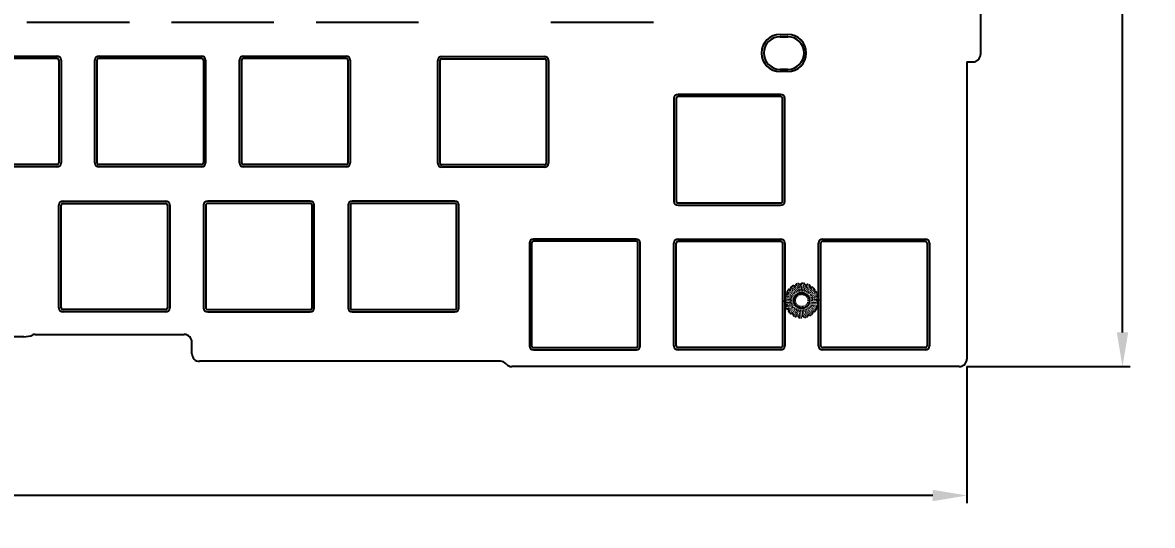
# Model space of a CAD drawing. Header units: inches. Extents: x 87 to 1202, y -45 to 350.
# Drawn here: x 438.5 to 587.4, y 121.7 to 187.9 of the extents above; entities that cross this region are included whole.
import ezdxf

# ---------------------------------------------------------------- set-up
doc = ezdxf.new("R2010")
doc.units = ezdxf.units.IN
doc.header["$LTSCALE"] = 0.909449
doc.header["$MEASUREMENT"] = 0
doc.header["$PDMODE"] = 3
doc.header["$PDSIZE"] = 0.3125
doc.linetypes.add('HIDDEN', pattern=[0.2, 0.1, -0.1])
doc.linetypes.add('PHANTOM', pattern=[0.8, 0.45, -0.05, 0.1, -0.05, 0.1, -0.05])
doc.layers.get('0').update_dxf_attribs({"linetype": 'CONTINUOUS'})
doc.layers.get('Defpoints').update_dxf_attribs({"linetype": 'CONTINUOUS'})
doc.layers.add('DEFAULT_2', color=8, linetype='HIDDEN')
doc.layers.add('DEFAULT_3', color=7, linetype='PHANTOM')
doc.styles.get("Standard").update_dxf_attribs({"font": 'txt', "width": 0.8})
doc.dimstyles.get("Standard").update_dxf_attribs({"dimtxt": 6, "dimasz": 4.5, "dimexe": 1, "dimexo": 1, "dimgap": 0.09, "dimtad": 0, "dimzin": 1, "dimdsep": 46, "dimtxsty": 'STANDARD', "dimcen": 0.09, "dimclrd": 5, "dimclre": 5, "dimclrt": 1, "dimadec": 0, "dimazin": 0, "dimtp": 0.01, "dimtm": 0.01, "dimtfac": 1, "dimtofl": 0, "dimtmove": 0, "dimatfit": 3, "dimfxl": 1, "dimtolj": 1, "dimtzin": 4, "dimarcsym": 0})

# ---------------------------------------------------------------- blocks, each defined once
blk = doc.blocks.new('*D19')
at = {"layer": 'DEFAULT_3', "color": 3, "linetype": 'ByBlock', "lineweight": -2}
for p, q in [((209.31, 146.84), (209.31, 124.64)), ((562.93, 142.61), (562.93, 124.64)), ((213.81, 125.64), (356.4, 125.64)), ((558.43, 125.64), (394.18, 125.64))]:
    blk.add_line(p, q, dxfattribs=at)
at = {"layer": 'DEFAULT_3', "color": 3, "linetype": 'ByBlock'}
for points in [[(213.81, 126.39), (213.81, 124.89), (209.31, 125.64)], [(558.43, 126.39), (558.43, 124.89), (562.93, 125.64)]]:
    blk.add_solid(points, dxfattribs=at)
at = {"layer": 'Defpoints', "color": 0, "linetype": 'ByBlock'}
for p in [(209.31, 147.84), (562.93, 143.61), (209.31, 125.64)]:
    blk.add_point(p, dxfattribs=at)
at = {"layer": 'DEFAULT_3', "color": 3, "linetype": 'ByBlock', "insert": (375.29, 125.64), "char_height": 6, "attachment_point": 5}
blk.add_mtext('\\A1;353.62%%P0.1', dxfattribs=at)
blk = doc.blocks.new('*D21')
at = {"layer": 'DEFAULT_3', "color": 3, "linetype": 'ByBlock', "lineweight": -2}
for p, q in [((562.93, 271.85), (584.43, 271.85)), ((583.43, 267.35), (583.43, 225.32)), ((583.43, 147.11), (583.43, 189.14)), ((562.93, 142.61), (584.43, 142.61))]:
    blk.add_line(p, q, dxfattribs=at)
at = {"layer": 'DEFAULT_3', "color": 3, "linetype": 'ByBlock'}
for points in [[(582.68, 267.35), (584.18, 267.35), (583.43, 271.85)], [(582.68, 147.11), (584.18, 147.11), (583.43, 142.61)]]:
    blk.add_solid(points, dxfattribs=at)
at = {"layer": 'Defpoints', "color": 0, "linetype": 'ByBlock'}
for p in [(561.93, 271.85), (583.43, 271.85), (561.93, 142.61)]:
    blk.add_point(p, dxfattribs=at)
at = {"layer": 'DEFAULT_3', "color": 3, "linetype": 'ByBlock', "insert": (583.43, 207.23), "char_height": 6, "attachment_point": 5, "rotation": 90}
blk.add_mtext('\\A1;129.23%%P0.1', dxfattribs=at)

msp = doc.modelspace()

# ---------------------------------------------------------------- linework, layer by layer
at = {"color": 7, "linetype": 'Continuous'}
for p, q in [((564.727, 230.733), (564.727, 183.733)), ((452.575, 187.911), (439.075, 187.911)), ((471.625, 187.911), (458.125, 187.911)), ((490.675, 187.911), (477.175, 187.911)), ((521.615, 187.911), (508.115, 187.911)), ((538.319, 186.357), (539.319, 186.357)), ((538.319, 186.057), (539.319, 186.057)), ((429.525, 183.511), (443.025, 183.511)), ((429.525, 183.211), (443.025, 183.211)), ((448.575, 183.511), (462.075, 183.511)), ((448.575, 183.211), (462.075, 183.211)), ((467.625, 183.511), (481.125, 183.511)), ((467.625, 183.211), (481.125, 183.211)), ((493.755, 183.461), (507.255, 183.461)), ((493.755, 183.161), (507.255, 183.161)), ((443.275, 182.961), (443.275, 169.461)), ((443.575, 182.961), (443.575, 169.461)), ((448.025, 169.461), (448.025, 182.961)), ((448.325, 169.461), (448.325, 182.961)), ((462.325, 182.961), (462.325, 169.461)), ((462.625, 182.961), (462.625, 169.461)), ((467.075, 169.461), (467.075, 182.961)), ((467.375, 169.461), (467.375, 182.961)), ((481.375, 182.961), (481.375, 169.461)), ((481.675, 182.961), (481.675, 169.461)), ((493.205, 169.411), (493.205, 182.911)), ((493.505, 169.411), (493.505, 182.911)), ((507.505, 182.911), (507.505, 169.411)), ((507.805, 182.911), (507.805, 169.411)), ((539.319, 181.757), (538.319, 181.757)), ((562.927, 182.733), (563.727, 182.733)), ((562.927, 182.733), (562.927, 143.611)), ((539.319, 181.457), (538.319, 181.457)), ((524.33, 177.911), (524.33, 164.411)), ((524.63, 177.911), (524.63, 164.411)), ((538.38, 178.461), (524.88, 178.461)), ((538.38, 178.161), (524.88, 178.161)), ((538.63, 164.411), (538.63, 177.911)), ((538.93, 164.411), (538.93, 177.911)), ((443.025, 169.211), (429.525, 169.211)), ((443.025, 168.911), (429.525, 168.911)), ((462.075, 169.211), (448.575, 169.211)), ((462.075, 168.911), (448.575, 168.911)), ((481.125, 169.211), (467.625, 169.211)), ((481.125, 168.911), (467.625, 168.911)), ((507.255, 169.161), (493.755, 169.161)), ((507.255, 168.861), (493.755, 168.861)), ((443.294, 150.361), (443.294, 163.861)), ((443.594, 150.361), (443.594, 163.861)), ((443.844, 164.411), (457.344, 164.411)), ((443.844, 164.111), (457.344, 164.111)), ((457.594, 163.861), (457.594, 150.361)), ((457.894, 163.861), (457.894, 150.361)), ((462.344, 163.861), (462.344, 150.361)), ((462.644, 163.861), (462.644, 150.361)), ((476.394, 164.411), (462.894, 164.411)), ((476.394, 164.111), (462.894, 164.111)), ((476.644, 150.361), (476.644, 163.861)), ((476.944, 150.361), (476.944, 163.861)), ((481.394, 163.861), (481.394, 150.361)), ((481.694, 163.861), (481.694, 150.361)), ((495.444, 164.411), (481.944, 164.411)), ((495.444, 164.111), (481.944, 164.111)), ((495.694, 150.361), (495.694, 163.861)), ((495.994, 150.361), (495.994, 163.861)), ((524.88, 164.161), (538.38, 164.161)), ((524.88, 163.861), (538.38, 163.861)), ((519.33, 159.411), (505.83, 159.411)), ((524.88, 159.411), (538.38, 159.411)), ((543.93, 159.411), (557.43, 159.411)), ((505.28, 158.861), (505.28, 145.361)), ((505.58, 158.861), (505.58, 145.361)), ((519.33, 159.111), (505.83, 159.111)), ((519.58, 145.311), (519.58, 158.861)), ((519.88, 145.311), (519.88, 158.861)), ((524.33, 145.361), (524.33, 158.861)), ((524.63, 145.361), (524.63, 158.861)), ((524.88, 159.111), (538.38, 159.111)), ((538.63, 158.861), (538.63, 145.361)), ((538.93, 158.861), (538.93, 145.361)), ((543.38, 145.361), (543.38, 158.861)), ((543.68, 145.361), (543.68, 158.861)), ((543.93, 159.111), (557.43, 159.111)), ((557.68, 158.861), (557.68, 145.361)), ((557.98, 158.861), (557.98, 145.361)), ((457.344, 150.111), (443.844, 150.111)), ((457.344, 149.811), (443.844, 149.811)), ((462.894, 150.111), (476.394, 150.111)), ((462.894, 149.811), (476.394, 149.811)), ((481.944, 150.111), (495.444, 150.111)), ((481.944, 149.811), (495.444, 149.811)), ((460.814, 144.311), (460.814, 145.841)), ((505.83, 145.111), (519.38, 145.111)), ((505.83, 144.811), (519.38, 144.811)), ((538.38, 145.111), (524.88, 145.111)), ((538.38, 144.811), (524.88, 144.811)), ((557.43, 145.111), (543.93, 145.111)), ((557.43, 144.811), (543.93, 144.811)), ((501.462, 143.311), (461.814, 143.311)), ((561.927, 142.611), (502.982, 142.611))]:
    msp.add_line(p, q, dxfattribs=at)
at = {"linetype": 'Continuous'}
for p, q in [((438.686, 146.541), (424.353, 146.541)), ((440.156, 146.841), (459.814, 146.841))]:
    msp.add_line(p, q, dxfattribs=at)
at = {"color": 7, "linetype": 'Continuous'}
for centre, radius, start, end in [((538.319, 183.907), 2.45, 90, 270), ((539.319, 183.907), 2.45, 270, 90), ((538.319, 183.907), 2.15, 90, 270), ((539.319, 183.907), 2.15, 270, 90), ((443.025, 182.961), 0.55, 0, 90), ((443.025, 182.961), 0.25, 0, 90), ((448.575, 182.961), 0.55, 90, 180), ((448.575, 182.961), 0.25, 90, 180), ((462.075, 182.961), 0.55, 0, 90), ((462.075, 182.961), 0.25, 0, 90), ((467.625, 182.961), 0.55, 90, 180), ((467.625, 182.961), 0.25, 90, 180), ((481.125, 182.961), 0.55, 0, 90), ((481.125, 182.961), 0.25, 0, 90), ((493.755, 182.911), 0.55, 90, 180), ((493.755, 182.911), 0.25, 90, 180), ((507.255, 182.911), 0.55, 0, 90), ((507.255, 182.911), 0.25, 0, 90), ((563.727, 183.733), 1, 270, 0), ((524.88, 177.911), 0.55, 90, 180), ((524.88, 177.911), 0.25, 90, 180), ((538.38, 177.911), 0.55, 0, 90), ((538.38, 177.911), 0.25, 0, 90), ((443.025, 169.461), 0.55, 270, 0), ((443.025, 169.461), 0.25, 270, 0), ((448.575, 169.461), 0.55, 180, 270), ((448.575, 169.461), 0.25, 180, 270), ((462.075, 169.461), 0.55, 270, 0), ((462.075, 169.461), 0.25, 270, 0), ((467.625, 169.461), 0.55, 180, 270), ((467.625, 169.461), 0.25, 180, 270), ((481.125, 169.461), 0.55, 270, 0), ((481.125, 169.461), 0.25, 270, 0), ((493.755, 169.411), 0.55, 180, 270), ((493.755, 169.411), 0.25, 180, 270), ((507.255, 169.411), 0.55, 270, 0), ((507.255, 169.411), 0.25, 270, 0), ((443.844, 163.861), 0.55, 90, 180), ((443.844, 163.861), 0.25, 90, 180), ((457.344, 163.861), 0.55, 0, 90), ((457.344, 163.861), 0.25, 0, 90), ((462.894, 163.861), 0.55, 90, 180), ((462.894, 163.861), 0.25, 90, 180), ((476.394, 163.861), 0.55, 0, 90), ((476.394, 163.861), 0.25, 0, 90), ((481.944, 163.861), 0.55, 90, 180), ((481.944, 163.861), 0.25, 90, 180), ((495.444, 163.861), 0.55, 0, 90), ((495.444, 163.861), 0.25, 0, 90), ((524.88, 164.411), 0.55, 180, 270), ((524.88, 164.411), 0.25, 180, 270), ((538.38, 164.411), 0.55, 270, 0), ((538.38, 164.411), 0.25, 270, 0), ((505.83, 158.861), 0.55, 90, 180), ((519.33, 158.861), 0.55, 0, 90), ((524.88, 158.861), 0.55, 90, 180), ((538.38, 158.861), 0.55, 0, 90), ((543.93, 158.861), 0.55, 90, 180), ((557.43, 158.861), 0.55, 0, 90), ((505.83, 158.861), 0.25, 90, 180), ((519.33, 158.861), 0.25, 0, 90), ((524.88, 158.861), 0.25, 90, 180), ((538.38, 158.861), 0.25, 0, 90), ((543.93, 158.861), 0.25, 90, 180), ((557.43, 158.861), 0.25, 0, 90), ((443.844, 150.361), 0.55, 180, 270), ((443.844, 150.361), 0.25, 180, 270), ((457.344, 150.361), 0.55, 270, 0), ((457.344, 150.361), 0.25, 270, 0), ((462.894, 150.361), 0.55, 180, 270), ((462.894, 150.361), 0.25, 180, 270), ((476.394, 150.361), 0.55, 270, 0), ((476.394, 150.361), 0.25, 270, 0), ((481.944, 150.361), 0.55, 180, 270), ((481.944, 150.361), 0.25, 180, 270), ((495.444, 150.361), 0.55, 270, 0), ((495.444, 150.361), 0.25, 270, 0), ((459.814, 145.841), 1, 0, 90), ((505.83, 145.361), 0.55, 180, 270), ((505.83, 145.361), 0.25, 180, 270), ((519.38, 145.311), 0.5, 270, 0), ((519.38, 145.311), 0.2, 270, 0), ((524.88, 145.361), 0.55, 180, 270), ((524.88, 145.361), 0.25, 180, 270), ((538.38, 145.361), 0.55, 270, 0), ((538.38, 145.361), 0.25, 270, 0), ((543.93, 145.361), 0.55, 180, 270), ((543.93, 145.361), 0.25, 180, 270), ((557.43, 145.361), 0.55, 270, 0), ((557.43, 145.361), 0.25, 270, 0), ((461.814, 144.311), 1, 180, 270), ((501.462, 142.311), 1, 40.5416, 90), ((502.982, 143.611), 1, 220.5416, 270), ((561.927, 143.611), 1, 270, 0)]:
    msp.add_arc(centre, radius, start, end, dxfattribs=at)
at = {"linetype": 'Continuous'}
for centre, radius, start, end in [((438.686, 149.541), 3, 270, 293.07392), ((440.156, 146.091), 0.75, 90, 113.07392)]:
    msp.add_arc(centre, radius, start, end, dxfattribs=at)
at = {"layer": 'DEFAULT_2', "color": 8, "linetype": 'HIDDEN'}
for p, q in [((540.369, 153.382), (540.324, 153.261)), ((540.901, 153.415), (540.795, 153.503)), ((541.125, 153.526), (541.04, 153.428)), ((541.636, 153.375), (541.566, 153.494)), ((541.884, 153.403), (541.771, 153.339)), ((539.206, 152.143), (539.078, 152.095)), ((539.222, 152.392), (539.265, 152.27)), ((539.478, 152.758), (539.608, 152.76)), ((539.707, 152.859), (539.709, 152.988)), ((540.197, 153.202), (540.067, 153.247)), ((541.155, 152.161), (541.155, 152.359)), ((542.313, 153.087), (542.288, 153.222)), ((542.556, 153.027), (542.428, 153.006)), ((542.85, 152.584), (542.873, 152.719)), ((543.058, 152.445), (542.931, 152.469)), ((543.183, 151.927), (543.251, 152.047)), ((539.039, 151.426), (538.935, 151.337)), ((538.969, 151.666), (539.051, 151.566)), ((539.091, 150.831), (538.98, 150.897)), ((539.127, 150.696), (539.06, 150.576)), ((543.046, 150.353), (543.089, 150.23)), ((543.105, 150.479), (543.233, 150.528)), ((543.331, 151.726), (543.22, 151.792)), ((543.259, 151.057), (543.342, 150.957)), ((543.272, 151.196), (543.376, 151.286)), ((539.38, 150.154), (539.253, 150.178)), ((539.46, 150.039), (539.438, 149.904)), ((539.883, 149.616), (539.755, 149.595)), ((539.998, 149.536), (540.023, 149.401)), ((540.54, 149.283), (540.426, 149.22)), ((540.675, 149.247), (540.745, 149.129)), ((541.27, 149.195), (541.186, 149.097)), ((541.41, 149.207), (541.516, 149.12)), ((541.987, 149.362), (541.941, 149.241)), ((542.114, 149.421), (542.244, 149.376)), ((542.604, 149.764), (542.602, 149.634)), ((542.832, 149.865), (542.703, 149.863))]:
    msp.add_line(p, q, dxfattribs=at)
for radius in [2, 1.75, 1.5, 1.35, 0.85]:
    msp.add_circle((541.155, 151.311), radius, dxfattribs=at)
for centre, radius, start, end in [((540.463, 153.347), 0.1, 108.78772, 159.31073), ((541.155, 151.311), 2.25, 101.21228, 108.78772), ((540.737, 153.42), 0.1, 50.68927, 101.21228), ((540.965, 153.493), 0.1, 230.68927, 319.31073), ((541.201, 153.461), 0.1, 88.78772, 139.31073), ((541.155, 151.311), 2.25, 81.21228, 88.78772), ((541.484, 153.436), 0.1, 30.68927, 81.21228), ((541.722, 153.427), 0.1, 210.68927, 299.31073), ((541.933, 153.316), 0.1, 68.78772, 119.31073), ((541.155, 151.311), 2.25, 61.21228, 68.78772), ((541.155, 151.311), 2.25, 161.21228, 168.78772), ((539.12, 152.004), 0.1, 110.68927, 161.21228), ((539.171, 152.237), 0.1, 290.68927, 19.31073), ((539.317, 152.426), 0.1, 148.78772, 199.31073), ((541.155, 151.311), 2.25, 141.21228, 148.78772), ((539.48, 152.658), 0.1, 90.68927, 141.21228), ((539.607, 152.86), 0.1, 270.68927, 359.31073), ((539.809, 152.987), 0.1, 128.78772, 179.31073), ((541.155, 151.311), 2.25, 121.21228, 128.78772), ((540.041, 153.15), 0.1, 70.68927, 121.21228), ((540.23, 153.296), 0.1, 250.68927, 339.31073), ((542.191, 153.196), 0.1, 10.68927, 61.21228), ((542.411, 153.105), 0.1, 190.68927, 279.31073), ((542.572, 152.929), 0.1, 48.78772, 99.31073), ((541.155, 151.311), 2.25, 41.21228, 48.78772), ((542.773, 152.728), 0.1, 350.68927, 41.21228), ((542.949, 152.567), 0.1, 170.68927, 259.31073), ((543.04, 152.347), 0.1, 28.78772, 79.31073), ((541.155, 151.311), 2.25, 21.21228, 28.78772), ((543.271, 151.878), 0.1, 150.68927, 239.31073), ((543.16, 152.089), 0.1, 330.68927, 21.21228), ((539.006, 151.266), 0.1, 130.68927, 181.21228), ((541.155, 151.311), 2.25, 181.21228, 188.78772), ((539.031, 150.983), 0.1, 188.78772, 239.31073), ((539.046, 151.729), 0.1, 168.78772, 219.31073), ((538.974, 151.502), 0.1, 310.68927, 39.31073), ((539.151, 150.533), 0.1, 150.68927, 201.21228), ((541.155, 151.311), 2.25, 201.21228, 208.78772), ((539.04, 150.745), 0.1, 330.68927, 59.31073), ((543.14, 150.386), 0.1, 110.68927, 199.31073), ((543.191, 150.619), 0.1, 290.68927, 341.21228), ((543.337, 151.121), 0.1, 130.68927, 219.31073), ((541.155, 151.311), 2.25, 341.21228, 348.78772), ((543.28, 151.64), 0.1, 8.78772, 59.31073), ((543.264, 150.893), 0.1, 348.78772, 39.31073), ((543.305, 151.357), 0.1, 310.68927, 1.21228), ((541.155, 151.311), 2.25, 1.21228, 8.78772), ((539.271, 150.276), 0.1, 208.78772, 259.31073), ((539.362, 150.055), 0.1, 350.68927, 79.31073), ((539.538, 149.895), 0.1, 170.68927, 221.21228), ((541.155, 151.311), 2.25, 221.21228, 228.78772), ((539.739, 149.694), 0.1, 228.78772, 279.31073), ((539.899, 149.518), 0.1, 10.68927, 99.31073), ((540.12, 149.427), 0.1, 190.68927, 241.21228), ((541.155, 151.311), 2.25, 241.21228, 248.78772), ((540.377, 149.307), 0.1, 248.78772, 299.31073), ((540.589, 149.196), 0.1, 30.68927, 119.31073), ((540.827, 149.187), 0.1, 210.68927, 261.21228), ((541.155, 151.311), 2.25, 261.21228, 268.78772), ((541.11, 149.162), 0.1, 268.78772, 319.31073), ((541.346, 149.13), 0.1, 50.68927, 139.31073), ((541.573, 149.202), 0.1, 230.68927, 281.21228), ((541.155, 151.311), 2.25, 281.21228, 288.78772), ((541.848, 149.276), 0.1, 288.78772, 339.31073), ((542.081, 149.327), 0.1, 70.68927, 159.31073), ((542.27, 149.473), 0.1, 250.68927, 301.21228), ((541.155, 151.311), 2.25, 301.21228, 308.78772), ((542.502, 149.636), 0.1, 308.78772, 359.31073), ((542.704, 149.763), 0.1, 90.68927, 179.31073), ((542.831, 149.965), 0.1, 270.68927, 321.21228), ((541.155, 151.311), 2.25, 321.21228, 328.78772), ((542.994, 150.197), 0.1, 328.78772, 19.31073)]:
    msp.add_arc(centre, radius, start, end, dxfattribs=at)
for points, knots in [([(541.155, 152.359), (541.251, 152.359), (541.444, 152.332), (541.711, 152.215), (541.936, 152.03), (542.102, 151.79), (542.197, 151.515), (542.212, 151.224), (542.149, 150.939), (542.01, 150.684), (541.807, 150.474), (541.555, 150.329), (541.319, 150.269), (541.127, 150.261), (540.935, 150.28), (540.749, 150.337), (540.581, 150.431), (540.466, 150.519), (540.363, 150.621), (540.276, 150.736), (540.205, 150.863), (540.153, 150.997), (540.119, 151.138), (540.105, 151.282), (540.111, 151.427), (540.137, 151.569), (540.182, 151.706), (540.245, 151.836), (540.326, 151.957), (540.422, 152.064), (540.533, 152.158), (540.655, 152.235), (540.786, 152.295), (540.971, 152.35), (541.165, 152.366), (541.356, 152.343), (541.542, 152.293), (541.716, 152.205), (541.867, 152.085), (541.999, 151.945), (542.126, 151.738), (542.206, 151.458), (542.206, 151.166), (542.102, 150.794), (541.784, 150.406), (541.309, 150.244), (540.924, 150.276), (540.651, 150.378), (540.416, 150.551), (540.267, 150.742), (540.182, 150.915), (540.122, 151.098), (540.1, 151.292), (540.119, 151.484), (540.164, 151.671), (540.246, 151.847), (540.362, 152.001), (540.465, 152.103), (540.58, 152.19), (540.706, 152.261), (540.841, 152.314), (540.982, 152.348), (541.126, 152.362), (541.27, 152.356), (541.412, 152.33), (541.55, 152.285), (541.68, 152.222), (541.8, 152.141), (541.908, 152.045), (542.002, 151.935), (542.079, 151.812), (542.139, 151.681), (542.181, 151.542), (542.21, 151.352), (542.197, 151.109), (542.103, 150.833), (541.936, 150.594), (541.712, 150.408), (541.445, 150.291), (541.157, 150.25), (540.868, 150.291), (540.601, 150.407), (540.376, 150.592), (540.209, 150.831), (540.115, 151.107), (540.098, 151.398), (540.14, 151.588), (540.174, 151.677)], [0, 0, 0, 0, 0.0156207, 0.0312417, 0.0468618, 0.0624828, 0.0781031, 0.0937235, 0.1093442, 0.1249647, 0.1405859, 0.1562066, 0.1718275, 0.1796564, 0.187485, 0.2031064, 0.2109353, 0.2187644, 0.2265933, 0.2344223, 0.2422506, 0.2500798, 0.2579085, 0.2657376, 0.273566, 0.2813951, 0.2892239, 0.2970531, 0.304882, 0.3127109, 0.3205401, 0.328369, 0.3361983, 0.3440269, 0.3596489, 0.3674779, 0.3753061, 0.3909275, 0.3987563, 0.4065849, 0.422206, 0.4378259, 0.4534474, 0.4690682, 0.5000189, 0.5309693, 0.5465897, 0.5622108, 0.5778305, 0.5934519, 0.6012804, 0.6091092, 0.6247304, 0.6325586, 0.6403878, 0.6560103, 0.6638391, 0.6716685, 0.6794976, 0.6873268, 0.6951557, 0.7029845, 0.7108136, 0.7186426, 0.7264716, 0.7343, 0.7421292, 0.7499578, 0.7577868, 0.765615, 0.7734441, 0.7812731, 0.7891022, 0.7969311, 0.8125525, 0.8281721, 0.8437932, 0.8594143, 0.8750359, 0.8906567, 0.9062774, 0.9218976, 0.9375176, 0.9531382, 0.968758, 0.9843791, 1, 1, 1, 1]), ([(540.469, 150.52), (540.397, 150.583), (540.268, 150.729), (540.165, 150.949), (540.119, 151.136), (540.1, 151.327), (540.127, 151.569), (540.235, 151.84), (540.414, 152.069), (540.648, 152.243), (540.921, 152.345), (541.211, 152.371), (541.497, 152.315), (541.758, 152.185), (541.972, 151.988), (542.1, 151.781), (542.166, 151.6), (542.196, 151.459), (542.206, 151.314), (542.197, 151.17), (542.168, 151.028), (542.103, 150.847), (542.001, 150.681), (541.869, 150.54), (541.757, 150.45), (541.632, 150.375), (541.499, 150.318), (541.36, 150.28), (541.216, 150.262), (541.072, 150.264), (540.929, 150.285), (540.79, 150.326), (540.614, 150.405), (540.457, 150.521), (540.328, 150.663), (540.22, 150.823), (540.146, 151.003), (540.111, 151.193), (540.103, 151.385), (540.142, 151.625), (540.245, 151.845), (540.361, 151.999), (540.497, 152.136), (540.7, 152.27), (540.978, 152.357), (541.269, 152.367), (541.551, 152.295), (541.805, 152.151), (541.974, 151.977), (542.078, 151.814), (542.159, 151.64), (542.212, 151.402), (542.2, 151.16), (542.151, 150.973), (542.076, 150.796), (541.966, 150.635), (541.826, 150.502), (541.67, 150.39), (541.492, 150.311), (541.303, 150.271), (541.159, 150.261), (541.015, 150.27), (540.873, 150.299), (540.736, 150.347), (540.608, 150.414), (540.49, 150.498), (540.385, 150.597), (540.294, 150.71), (540.195, 150.875), (540.131, 151.059), (540.106, 151.25), (540.108, 151.395), (540.129, 151.538), (540.17, 151.676), (540.229, 151.808), (540.332, 151.971), (540.468, 152.111), (540.627, 152.22), (540.799, 152.305), (541.035, 152.365), (541.326, 152.359), (541.605, 152.272), (541.85, 152.114), (542.041, 151.895), (542.167, 151.632), (542.215, 151.345), (542.19, 151.103), (542.131, 150.919), (542.046, 150.746), (541.898, 150.554), (541.742, 150.438), (541.657, 150.392)], [0, 0, 0, 0, 0.0156096, 0.031221, 0.0390447, 0.0468683, 0.0624787, 0.0780888, 0.0936992, 0.1093098, 0.1249201, 0.1405311, 0.156141, 0.1717516, 0.1873612, 0.2029723, 0.210796, 0.2186198, 0.2264437, 0.2342675, 0.242091, 0.2499147, 0.2655261, 0.2733497, 0.2811733, 0.2889973, 0.2968212, 0.3046448, 0.3124685, 0.3202923, 0.3281163, 0.33594, 0.3437638, 0.3593756, 0.3671993, 0.3750228, 0.390634, 0.3984577, 0.4062812, 0.4218922, 0.437502, 0.4453257, 0.4531497, 0.4687598, 0.4843705, 0.499981, 0.5155915, 0.5312022, 0.5468126, 0.5546364, 0.5624603, 0.57807, 0.5936809, 0.6015045, 0.6093282, 0.6249393, 0.632763, 0.6405865, 0.6561984, 0.6640219, 0.6718457, 0.6796696, 0.6874935, 0.6953171, 0.7031409, 0.7109647, 0.7187886, 0.7266122, 0.7344359, 0.7500473, 0.7578711, 0.7656947, 0.7735183, 0.7813423, 0.7891661, 0.7969897, 0.8126009, 0.8204246, 0.8282482, 0.8438586, 0.8594686, 0.8750795, 0.8906898, 0.9063003, 0.9219107, 0.937521, 0.9531313, 0.9609552, 0.9687788, 0.9843901, 1, 1, 1, 1]), ([(540.174, 151.677), (540.207, 151.767), (540.3, 151.939), (540.503, 152.147), (540.755, 152.294), (541.037, 152.365), (541.329, 152.358), (541.607, 152.271), (541.851, 152.113), (542.042, 151.893), (542.168, 151.63), (542.215, 151.342), (542.189, 151.1), (542.13, 150.917), (542.045, 150.744), (541.926, 150.59), (541.779, 150.465), (541.657, 150.388), (541.525, 150.328), (541.387, 150.286), (541.244, 150.264), (541.099, 150.262), (540.956, 150.28), (540.816, 150.317), (540.682, 150.373), (540.558, 150.447), (540.445, 150.537), (540.345, 150.642), (540.261, 150.76), (540.194, 150.888), (540.145, 151.024), (540.115, 151.165), (540.104, 151.31), (540.117, 151.502), (540.17, 151.689), (540.259, 151.86), (540.371, 152.017), (540.514, 152.149), (540.679, 152.248), (540.857, 152.323), (541.095, 152.37), (541.386, 152.347), (541.658, 152.245), (541.971, 152.018), (542.224, 151.584), (542.21, 151.082), (542.044, 150.733), (541.854, 150.512), (541.61, 150.353), (541.378, 150.28), (541.186, 150.261), (540.994, 150.269), (540.805, 150.316), (540.632, 150.4), (540.472, 150.508), (540.336, 150.647), (540.232, 150.809), (540.172, 150.941), (540.131, 151.079), (540.108, 151.222), (540.106, 151.367), (540.124, 151.511), (540.161, 151.65), (540.217, 151.784), (540.29, 151.908), (540.381, 152.021), (540.486, 152.121), (540.603, 152.205), (540.731, 152.273), (540.867, 152.322), (541.009, 152.352), (541.153, 152.362), (541.297, 152.353), (541.486, 152.314), (541.709, 152.216), (541.934, 152.032), (542.1, 151.792), (542.196, 151.517), (542.212, 151.226), (542.15, 150.942), (542.011, 150.685), (541.809, 150.475), (541.557, 150.33), (541.275, 150.257), (540.983, 150.265), (540.705, 150.351), (540.542, 150.457), (540.47, 150.52)], [0, 0, 0, 0, 0.0156206, 0.0312417, 0.0468618, 0.0624828, 0.0781032, 0.0937235, 0.1093442, 0.1249647, 0.140586, 0.1562066, 0.1718275, 0.1796564, 0.187485, 0.2031065, 0.2109353, 0.2187644, 0.2265933, 0.2344223, 0.2422506, 0.2500798, 0.2579085, 0.2657376, 0.2735661, 0.2813951, 0.289224, 0.2970531, 0.304882, 0.3127109, 0.3205401, 0.3283691, 0.3361983, 0.3440269, 0.359649, 0.367478, 0.3753061, 0.3909275, 0.3987563, 0.4065849, 0.4222061, 0.437826, 0.4534474, 0.4690682, 0.500019, 0.5309693, 0.5465897, 0.5622108, 0.5778305, 0.5934519, 0.6012804, 0.6091092, 0.6247304, 0.6325587, 0.6403878, 0.6560103, 0.6638391, 0.6716686, 0.6794976, 0.6873268, 0.6951557, 0.7029845, 0.7108136, 0.7186426, 0.7264716, 0.7343, 0.7421292, 0.7499578, 0.7577868, 0.765615, 0.7734441, 0.7812731, 0.7891022, 0.7969312, 0.8125525, 0.8281721, 0.8437932, 0.8594143, 0.8750359, 0.8906567, 0.9062774, 0.9218976, 0.9375176, 0.9531382, 0.968758, 0.9843791, 1, 1, 1, 1]), ([(541.657, 150.392), (541.576, 150.351), (541.401, 150.291), (541.124, 150.272), (540.898, 150.319), (540.729, 150.391), (540.572, 150.484), (540.402, 150.642), (540.281, 150.839), (540.219, 151.011), (540.183, 151.191), (540.185, 151.376), (540.226, 151.555), (540.275, 151.683), (540.343, 151.803), (540.427, 151.912), (540.526, 152.008), (540.638, 152.088), (540.761, 152.15), (540.891, 152.194), (541.027, 152.218), (541.165, 152.221), (541.301, 152.204), (541.433, 152.166), (541.558, 152.108), (541.711, 152.006), (541.806, 151.904), (541.857, 151.828)], [0, 0, 0, 0, 0.0624553, 0.1248968, 0.1873396, 0.218634, 0.2499241, 0.3123536, 0.3747813, 0.4060674, 0.4373525, 0.4997669, 0.5310491, 0.5623321, 0.5936153, 0.6248968, 0.6561756, 0.6874524, 0.7187309, 0.7500095, 0.7812895, 0.8125666, 0.8438407, 0.8751133, 0.9063832, 0.9376526, 1, 1, 1, 1]), ([(541.857, 151.828), (541.817, 151.879), (541.725, 151.973), (541.561, 152.079), (541.376, 152.145), (541.247, 152.161), (541.182, 152.161)], [0, 0, 0, 0, 0.2500181, 0.5000116, 0.7499864, 1, 1, 1, 1])]:
    msp.add_open_spline(points, degree=3, knots=knots, dxfattribs=at)
msp.add_open_spline([(541.799, 151.867), (541.819, 151.855), (541.838, 151.842), (541.857, 151.828)], degree=3, dxfattribs=at)

# ---------------------------------------------------------------- dimensions: what is measured, and where the dimension line sits
at = {"layer": 'DEFAULT_3', "linetype": 'ByBlock'}
dim = msp.add_linear_dim(base=(583.4322, 271.8461), p1=(561.9268, 142.6114), p2=(561.9268, 271.8461), angle=90, text='<>%%P0.1', dimstyle='STANDARD', override={"dimclrd": 3, "dimclre": 3, "dimclrt": 3, "dimtfillclr": 256}, dxfattribs=at)
dim.commit()
dim.dimension.update_dxf_attribs({"geometry": '*D21', "text_midpoint": (583.4322, 207.2288)})
dim = msp.add_linear_dim(base=(209.307, 125.64), p1=(562.927, 143.611), p2=(209.307, 147.841), text='<>%%P0.1', dimstyle='STANDARD', override={"dimclrd": 3, "dimclre": 3, "dimclrt": 3, "dimtfillclr": 256}, dxfattribs=at)
dim.commit()
dim.dimension.update_dxf_attribs({"geometry": '*D19', "text_midpoint": (375.293, 125.64), "dimtype": 160})

doc.saveas('drawing.dxf')
